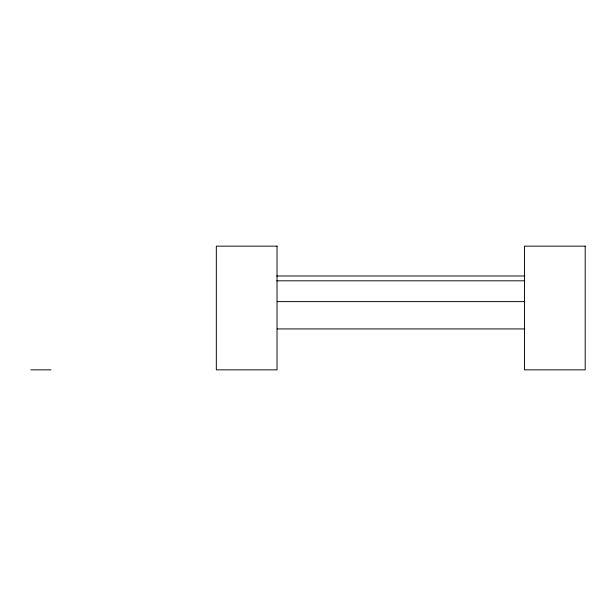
<?xml version="1.0" encoding="UTF-8"?>
<svg xmlns="http://www.w3.org/2000/svg" width="616" height="616" viewBox="0 0 616 616"><rect width="100%" height="100%" fill="white"/><g stroke="black" fill="none" stroke-linecap="round" stroke-linejoin="round"><path stroke-width="0.92" d="M276.753 275.983L524.793 275.983M276.753 280.811L524.793 280.811M277.323 301.609L524.778 301.609M277.323 328.929L524.778 328.929M30.8 369.854L51.005 369.854M277.023 246.146L216.324 246.146L216.324 369.854L277.023 369.854L277.023 246.146M585.2 246.146L524.501 246.146L524.501 369.854L585.2 369.854L585.2 246.146"/></g></svg>
